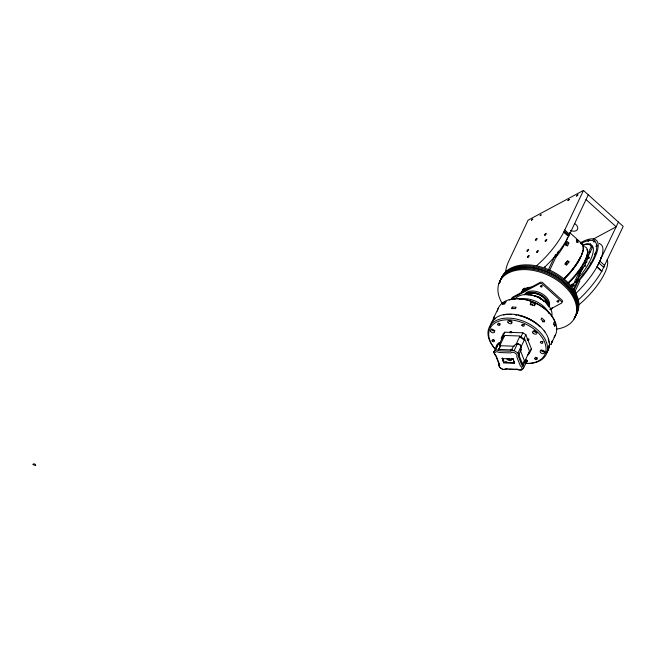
<?xml version="1.0" encoding="UTF-8"?>
<svg xmlns="http://www.w3.org/2000/svg" width="656" height="656" viewBox="0 0 656 656"><rect width="100%" height="100%" fill="white"/><g stroke="black" fill="none" stroke-linecap="round" stroke-linejoin="round"><path stroke-width="0.98" d="M499.298 367.032L498.749 364.859A2.977 1.902 25.3 0 0 498.798 363.572L495.788 355.798A2.977 1.902 25.3 0 0 495.075 354.773L493.574 352.28A16.966 10.865 25.3 0 1 495.608 350.042L498.019 350.124C500.184 348.598 501.135 343.195 499.101 343.49M500.84 349.64A2.977 1.902 25.3 0 1 498.601 348.885L498.872 349.566L500.643 345.433L498.732 343.424M500.585 345.876L500.635 345.646M521.143 349.673L521.094 346.499L520.487 346.901M521.02 350.099L521.143 349.689L518.519 355.281A2.977 1.902 25.3 0 0 518.461 356.569L521.479 364.342A2.977 1.902 25.3 0 0 522.192 365.367L523.685 367.86L523.135 368.672L521.659 370.099L518.847 369.951A4.166 2.665 25.3 0 0 516.288 369.238M595.623 253.011L595.812 252.421A41.738 13.71 -47.9 0 0 596.78 246.795L596.771 246.303M530.228 305.015L531.163 302.309A31.554 20.197 25.3 0 1 535.107 303.966L534.492 305.77M517.387 343.957L517.576 343.408A16.671 10.668 25.3 0 1 521.315 345.786L517.969 353.108L518.716 355.035M595.197 254.266L594.976 254.872A41.738 13.71 -47.9 0 1 591.556 262.129C589.244 263.884 590.646 265.352 591.146 262.933M581.019 243.753L580.97 242.991M551.516 343.227A31.554 20.197 25.3 0 0 552.418 340.628L551.729 342.079A31.554 20.197 25.3 0 1 550.835 344.679L555.32 335.175M492.845 320.374A31.554 20.197 25.3 0 1 493.747 317.775L498.527 307.672M503.349 302.892L502.57 304.54A31.554 20.197 25.3 0 1 505.317 303.113L506.104 301.465A31.554 20.197 25.3 0 0 503.349 302.892L504.718 304.146M512.262 307.09L511.582 308.533A31.554 20.197 25.3 0 1 515.452 308.664L516.133 307.221A31.554 20.197 25.3 0 0 512.262 307.09L512.902 308.722M493.574 352.28C495.526 350.501 496.256 341.997 500.011 343.326L499.306 344.597M495.608 350.042L499.027 342.809M501.25 338.07L502.824 336.331L504.193 336.38L501.676 339.16L501.25 338.07L503.201 333.937L504.776 332.198L522.881 332.813L525.866 334.708L531.458 349.123L529.499 353.256L527.924 354.994L528.711 353.346M502.824 336.331L504.776 332.198M499.683 343.375L502.102 338.25L503.365 336.864M500.184 344.859L504.62 335.47L519.995 335.995L515.96 344.531M498.552 365.113L499.134 363.867M503.701 362.858L502.234 358.16L503.701 362.858L514.443 363.219L512.976 358.529L514.443 363.219M578.321 299.89A43.698 14.358 -47.9 0 0 601.691 271.395L623.2 226.402L583.479 190.445L563.594 232.445A43.698 14.358 -47.9 0 1 536.641 265.672M531.163 302.309L530.384 303.966A31.554 20.197 25.3 0 1 534.328 305.622L535.107 303.966M548.178 270.215L555.55 254.61M498.019 350.124L498.437 350.37A2.977 1.902 25.3 0 0 500.249 350.878L510.007 351.206A2.977 1.902 25.3 0 0 511.18 350.993C511.598 348.541 515.69 342.744 517.223 344.343M549.695 270.272L558.363 251.92M511.713 350.591L514.124 350.673L517.576 343.408M520.93 336.946L523.906 338.84L524.333 339.931L519.56 336.905L520.93 336.946L522.881 332.813M544.373 267.377A43.698 14.358 -47.9 0 0 568.391 236.783L588.276 194.791M523.906 338.84L525.866 334.708M520.725 347.557L524.759 339.021L529.507 351.263L524.669 361.505L520.29 350.206M522.947 365.941C523.898 365.679 524.546 359.037 526.719 361.062C525.054 359.283 522.791 362.219 522.668 364.67L523.529 364.695A2.977 1.902 25.3 0 1 522.061 363.104M523.685 367.86L527.112 360.62L525.727 360.037L525.891 361.046M544.677 320.669L543.988 322.121A31.554 20.197 25.3 0 0 541.02 319.382L541.708 317.939A31.554 20.197 25.3 0 1 544.677 320.669L542.487 321.809M571.015 286.172L571.852 284.409L577.132 281.572L577.764 282.137M586.694 256.225L591.31 246.451A34.096 11.201 -47.9 0 0 585.595 244.13L582.913 245.574M555.542 324.761L554.755 326.417A31.554 20.197 25.3 0 0 553.566 323.334L554.345 321.678A31.554 20.197 25.3 0 1 555.542 324.761L553.754 324.695M576.239 281.621L582.667 268.025A10.439 3.428 -47.9 0 1 582.569 265.713M584.947 261.104A10.439 3.428 -47.9 0 1 587.358 258.095L592.401 247.435A34.096 11.201 -47.9 0 0 590.285 245.377M573.377 289.526L577.132 281.572M573.688 290.756L578.822 280.022L579.904 281.006L574.459 292.527M601.691 271.395L596.894 267.058L618.411 222.064M573.049 286.401L574.344 285.032M590.22 264.45L589.859 265.049A41.738 13.71 -47.9 0 1 584.389 273.093L582.38 275.61L583.619 274.069M525.251 360.726L525.727 360.037M582.438 275.618L582.036 276.127A41.738 13.71 -47.9 0 1 577.829 281.104M530.409 350.288L531.458 349.123M576.435 242.146L577.788 240.924L576.329 239.604A31.554 10.365 -47.9 0 1 576.509 241.416L577.969 242.736A31.554 10.365 -47.9 0 0 577.788 240.924M499.454 344.293L500.134 343.711M504.407 369.508L504.464 369.459A4.166 2.665 25.3 0 1 506.53 368.91L517.01 369.262A2.977 1.902 25.3 0 1 518.83 369.771L519.249 370.017M520.798 346.13L521.315 345.786M579.519 273.749L580.084 273.7L578.871 275.118M590.097 251.404L590.638 251.379L589.408 252.79M565.8 244.729L568.826 243.073L567.153 241.564A31.554 10.365 -47.9 0 1 565.784 244.524L567.448 246.033A31.554 10.365 -47.9 0 0 568.826 243.073M583.479 190.445L528.096 220.186L508.302 262.129A43.698 14.358 -47.9 0 0 505.653 272.412M592.934 239.292L616.164 226.82L586.029 199.547M578.822 280.022L574.295 282.457L581.577 267.041L582.667 268.025M549.785 309.419L561.495 303.129A1.788 1.14 25.3 0 0 561.38 301.391L542.2 284.032A1.788 1.14 25.3 0 0 539.814 283.507L511.893 298.505A1.788 1.14 25.3 0 0 511.483 299.431M581.273 243.36L581.462 243.261A41.738 13.71 -47.9 0 1 588.153 240.703L588.301 240.678M526.104 359.947A15.777 10.102 25.3 0 1 525.604 360.669L525.915 360.554M525.661 360.661L526.079 360.546M496.994 345.048L497.371 344.958A16.671 10.668 25.3 0 1 499.347 342.776M589.859 243.901L590.539 243.77M525.03 360.472L525.645 360.644M589.277 240.506L589.424 240.481A41.738 13.71 -47.9 0 1 594 241.031L594.205 241.146M499.511 344.056L499.987 344.023M499.782 345.712L514.189 346.204M498.667 349.451L512.746 349.935M502.037 358.578L512.787 358.939M503.89 362.44L514.64 362.809M508.966 369.303L517.773 369.599M566.825 261.67L569.055 261.916A31.554 10.365 -47.9 0 1 566.497 265.229L565.037 263.909A31.554 10.365 -47.9 0 0 567.596 260.596L569.055 261.916M497.133 345.851L496.699 345.663L496.912 346.835M517.543 343.432L521.389 345.876M594.754 241.515L595.066 241.777A41.738 13.71 -47.9 0 1 596.665 245.098L596.706 245.434M591.31 246.451L592.401 247.435M569.547 232.413L582.003 243.679M564.791 229.985L569.588 234.323M564.291 231.035L569.088 235.381M568.629 236.357L563.832 232.019L568.596 236.373M586.275 257.111L587.358 258.095M597.222 266.877L602.019 271.215M581.97 266.369L583.446 267.697M571.852 284.409L572.475 284.975M544.513 266.984L545.136 267.55M543.832 301.596L543.389 300.866M500.462 344.785L500.635 345.286M529.08 352.174L529.499 353.256M518.437 353.699L522.635 364.506M512.566 350.033L512.295 349.353A2.977 1.902 25.3 0 1 510.589 349.968M502.726 358.16L504.497 362.727M574.73 223.598A6.388 4.092 25.3 0 1 577.395 229.575A6.388 4.092 25.3 0 1 570.523 230.527M600.101 243.893A43.698 14.358 -47.9 0 1 575.484 293.74M599.223 243.532A43.698 14.358 -47.9 0 1 599.674 243.696M607.12 259.653A36.916 12.128 -47.9 0 1 578.715 304.892M582.602 264.475A26.609 8.741 -47.9 0 1 587.063 261.99M587.054 256.414A26.609 8.741 -47.9 0 1 588.785 256.726M582.84 264.901A10.439 3.428 -47.9 0 1 583.217 264.024M584.594 246.681A31.554 10.365 -47.9 0 1 567.702 283.048M586.751 249.706A30.365 9.979 -47.9 0 1 587.071 250.256M587.481 251.584A30.365 9.979 -47.9 0 1 568.9 282.908M581.191 243.237A31.554 10.365 -47.9 0 1 563.66 279.39M580.79 243.269A31.258 10.266 -47.9 0 1 582.577 244.95M582.831 245.574A31.258 10.266 -47.9 0 1 583.061 248.813M582.692 250.83A31.258 10.266 -47.9 0 1 582.397 251.929M582.02 253.085A31.258 10.266 -47.9 0 1 581.56 254.29M580.437 256.832A31.258 10.266 -47.9 0 1 563.422 279.087M577.985 271.953A2.263 0.746 -47.9 0 1 577.583 272.666M577.305 273.044A2.263 0.746 -47.9 0 1 576.985 273.413M576.64 273.757A2.263 0.746 -47.9 0 1 576.296 274.06M565.907 245.196A1.279 0.418 -47.9 0 1 565.964 245.746M567.44 237.669A31.554 10.365 -47.9 0 1 556.042 256.98M558.527 251.256A30.365 9.979 -47.9 0 1 557.477 252.699M580.216 242.876A31.554 10.365 -47.9 0 1 563.676 279.218M581.806 243.942A31.258 10.266 -47.9 0 1 582.684 244.836M582.995 245.418A31.258 10.266 -47.9 0 1 583.389 246.812M583.463 247.624A31.258 10.266 -47.9 0 1 583.446 248.517M580.437 257.808A31.258 10.266 -47.9 0 1 564.012 279.144M580.626 243.384A31.258 10.266 -47.9 0 1 581.257 243.622M565.136 264.04A1.279 0.418 -47.9 0 1 566.505 262.457A1.279 0.418 -47.9 0 1 566.595 263.351A1.279 0.418 -47.9 0 1 565.16 264.319M580.462 242.786A43.698 14.358 -47.9 0 1 598.174 245.943A43.698 14.358 -47.9 0 1 579.182 280.547M582.643 245.328A36.974 12.144 -47.9 0 1 593.147 252.117A36.974 12.144 -47.9 0 1 576.542 280.202M588.53 254.864A30.242 9.938 -47.9 0 1 579.56 273.019M499.774 282.055A41.672 26.675 25.3 0 1 550.023 272.904A41.672 26.675 25.3 0 1 574.533 317.561M499.897 282.769A41.672 26.675 25.3 0 1 549.252 271.24A41.672 26.675 25.3 0 1 575.041 316.487M522.709 291.977A17.269 11.054 25.3 0 1 522.971 289.69M522.217 292.273A17.269 11.054 25.3 0 1 523.381 288.722M500.79 279.907A41.672 26.675 25.3 0 1 551.04 270.756A41.672 26.675 25.3 0 1 575.55 315.413M523.217 290.903A17.269 11.054 25.3 0 1 523.316 289.353M499.052 283.581A41.672 26.675 25.3 0 1 549.302 274.438A41.672 26.675 25.3 0 1 573.811 319.095M499.56 282.506A41.672 26.675 25.3 0 1 549.81 273.355A41.672 26.675 25.3 0 1 574.32 318.021M522.086 291.961A17.269 11.054 25.3 0 1 522.791 289.829M551.655 308.197A17.269 11.054 25.3 0 1 550.376 309.156M521.741 292.297A17.269 11.054 25.3 0 1 523.619 289.083M524.201 288.558A17.269 11.054 25.3 0 1 524.841 288.074M502.266 303.531A41.672 26.675 25.3 0 1 518.962 269.895A41.672 26.675 25.3 0 1 571.95 295.061A41.672 26.675 25.3 0 1 556.247 329.173M552.59 307.508A17.269 11.054 25.3 0 1 550.54 309.771M521.471 292.658A17.269 11.054 25.3 0 1 531.286 287.164M559.06 300.776A0.861 0.549 25.3 0 1 558.281 300.76M542.192 285.77A0.894 0.574 25.3 0 1 541.553 285.672M542.979 341.678A1.279 0.82 25.3 0 1 541.774 341.399M494.755 348.484A31.554 20.197 25.3 0 1 502.34 318.545A31.554 20.197 25.3 0 1 545.226 339.488A31.554 20.197 25.3 0 1 525.276 363.399M495.37 349.181A30.365 19.434 25.3 0 1 502.168 320.276A30.365 19.434 25.3 0 1 543.545 339.882A30.365 19.434 25.3 0 1 525.423 363.416M489.975 327.278A31.554 20.197 25.3 0 1 528.178 318.455A31.554 20.197 25.3 0 1 545.964 353.551M548.449 348.91A31.258 20.008 25.3 0 1 546.735 352.067M491.82 322.58A31.258 20.008 25.3 0 1 493.156 320.579M493.968 319.661A31.258 20.008 25.3 0 1 494.878 318.808M514.911 314.429A31.258 20.008 25.3 0 1 516.666 314.708M518.429 315.06A31.258 20.008 25.3 0 1 536.747 323.58M544.152 330.862A31.258 20.008 25.3 0 1 545.103 332.174M549.236 345.359A31.258 20.008 25.3 0 1 548.81 347.762M525.308 359.636A2.263 1.451 25.3 0 1 527.039 361.456A2.263 1.451 25.3 0 1 525.653 362.661M512.024 332.075A1.041 0.664 25.3 0 1 510.466 331.575M510.352 332.953A1.041 0.664 25.3 0 1 509.909 331.936A1.041 0.664 25.3 0 1 511.114 331.854A1.041 0.664 25.3 0 1 511.77 332.846M529.023 339.201A1.041 0.664 25.3 0 1 527.629 338.881M527.088 338.906A1.041 0.664 25.3 0 1 528.703 339.505A1.041 0.664 25.3 0 1 527.85 340.284M527.35 340.079A1.041 0.664 25.3 0 1 527.145 339.915M544.906 351.501A2.263 1.451 25.3 0 1 542.676 351.55A2.263 1.451 25.3 0 1 541.036 349.878M544.218 350.862A1.279 0.82 25.3 0 1 542.881 350.96A1.279 0.82 25.3 0 1 541.938 349.902M537.018 332.272A2.263 1.451 25.3 0 1 533.795 331.091M536.501 331.567A1.279 0.82 25.3 0 1 534.591 330.952M512.065 321.858A2.263 1.451 25.3 0 1 508.859 320.604M511.606 321.137A1.279 0.82 25.3 0 1 509.696 320.522M494.985 330.731A2.263 1.451 25.3 0 1 492.664 330.591A2.263 1.451 25.3 0 1 491.229 328.845M494.247 330.132A1.279 0.82 25.3 0 1 492.943 330.025A1.279 0.82 25.3 0 1 492.156 329.041M524.423 324.589A1.279 0.82 25.3 0 1 523.513 324.466M500.241 323.769A1.279 0.82 25.3 0 1 498.576 323.072M494.337 340.054A1.279 0.82 25.3 0 1 493.156 339.562M537.6 357.856A1.279 0.82 25.3 0 1 536.444 357.823M536.149 357.668A1.279 0.82 25.3 0 1 535.69 357.241M497.363 311.157A31.554 20.197 25.3 0 1 535.116 302.957A31.554 20.197 25.3 0 1 554.025 337.258M509.212 300.013A30.365 19.434 25.3 0 1 510.614 299.603M512.082 299.267A30.365 19.434 25.3 0 1 515.19 298.849M516.813 298.767A30.365 19.434 25.3 0 1 554.853 321.899M555.296 323.244A30.365 19.434 25.3 0 1 555.632 324.572M493.533 318.931A31.554 20.197 25.3 0 1 494.427 316.331M531.795 305.065A1.279 0.82 25.3 0 1 532.721 305.368M547.899 350.189A31.258 20.008 25.3 0 1 546.661 352.297M490.672 325.31A31.258 20.008 25.3 0 1 491.082 324.154M492.213 321.998A31.258 20.008 25.3 0 1 492.935 320.997M494.673 319.177A31.258 20.008 25.3 0 1 495.682 318.365M503.464 315.036A31.258 20.008 25.3 0 1 504.997 314.749M506.588 314.552A31.258 20.008 25.3 0 1 508.228 314.437M509.909 314.404A31.258 20.008 25.3 0 1 511.631 314.462M515.149 314.814A31.258 20.008 25.3 0 1 516.936 315.11M518.732 315.495A31.258 20.008 25.3 0 1 540.019 326.803M548.154 338.767A31.258 20.008 25.3 0 1 548.564 340.136M548.859 341.481A31.258 20.008 25.3 0 1 549.047 342.817M549.105 345.417A31.258 20.008 25.3 0 1 548.719 347.885M511.934 359.537A3.567 2.288 25.3 0 1 508.703 358.971M511.475 358.496A2.681 1.714 25.3 0 1 510.032 360.644A2.681 1.714 25.3 0 1 506.727 358.455M512.008 358.939A2.681 1.714 25.3 0 1 508.195 358.529M520.569 370.058A15.777 10.102 25.3 0 0 522.11 368.36L521.52 366.999A4.166 2.665 25.3 0 1 520.011 365.13L516.994 357.364A4.166 2.665 25.3 0 1 517.076 355.552L516.616 354.199A15.777 10.102 25.3 0 0 513.697 352.346L512.016 352.338A4.166 2.665 25.3 0 1 509.95 352.887L500.192 352.559A4.166 2.665 25.3 0 1 497.633 351.846L495.911 351.739A15.777 10.102 25.3 0 0 494.37 353.436L494.96 354.798A4.166 2.665 25.3 0 1 496.469 356.667L499.487 364.433A4.166 2.665 25.3 0 1 499.405 366.245L499.864 367.598A15.777 10.102 25.3 0 0 502.783 369.451L506.079 369.148A2.977 1.902 25.3 0 1 507.26 368.934M519.052 355.331A2.977 1.902 25.3 0 1 519.298 353.789M514.099 362.317A0.894 0.574 25.3 0 1 514.55 361.825M505.448 362.243A0.894 0.574 25.3 0 1 505.768 361.53A0.894 0.574 25.3 0 1 506.899 362.005A0.894 0.574 25.3 0 1 506.711 362.776M503.144 369.467A16.966 10.865 25.3 0 1 500.503 367.909M514.124 350.673A16.966 10.865 25.3 0 1 517.969 353.108M527.112 360.62A16.966 10.865 25.3 0 1 525.866 362.194M526.932 360.3A16.671 10.668 25.3 0 1 526.399 361.079M499.314 343.916A15.777 10.102 25.3 0 1 500.011 343.326M519.536 299.226A20.484 13.112 25.3 0 1 548.982 313.511M514.632 299.644A20.484 13.112 25.3 0 1 537.658 297.143A20.484 13.112 25.3 0 1 551.794 316.258M522.414 292.027A16.671 10.668 25.3 0 1 531.016 287.41M524.734 290.87A15.482 9.906 25.3 0 1 528.818 288.681M540.774 299.243A1.189 0.763 25.3 0 1 541.011 299.423M528.547 294.774A10.422 6.667 25.3 0 1 539.945 294.987A10.422 6.667 25.3 0 1 546.505 303.884M524.39 294.806A13.694 8.766 25.3 0 1 540.396 292.871A13.694 8.766 25.3 0 1 549.17 306.45M524.767 294.7A13.694 8.766 25.3 0 1 540.388 294.396A13.694 8.766 25.3 0 1 548.851 306.91M526.325 294.806A12.505 8.003 25.3 0 1 540.011 295.061A12.505 8.003 25.3 0 1 547.883 305.737M562.085 301.891A1.788 1.14 25.3 0 0 561.962 300.145L542.791 282.793A1.788 1.14 25.3 0 0 540.405 282.269L512.475 297.266A1.788 1.14 25.3 0 0 512.065 298.185M527.49 294.856A16.671 10.668 25.3 0 1 547.514 304.679M576.649 196.046L577.895 194.865L576.649 196.046M588.088 241.113C589.777 241.515 589.547 238.251 588.088 241.113M594.713 254.151C596.345 254.618 596.222 251.281 594.713 254.151M531.475 220.252L532.738 219.12L531.475 220.252M588.186 258.513C589.785 259.013 589.711 255.643 588.186 258.513M593.787 241.834C595.386 242.335 595.312 238.956 593.787 241.834M584.537 266.229C585.939 266.935 586.185 263.343 584.537 266.229M596.066 246.312C597.378 247.132 597.796 243.384 596.066 246.312M567.981 200.597L569.244 199.555L567.981 200.597M572.417 285.836C573.77 287 574.582 282.375 572.417 285.836M540.175 215.545C541.167 216.48 541.823 212.938 540.175 215.545M600.921 257.455L600.609 258.021L600.921 257.455M599.92 261.178L599.018 263.081L603.807 267.427L604.709 265.516L599.92 261.178M534.246 295.676L533.787 295.659L539.617 297.455L543.299 300.751L539.322 297.283L534.246 295.676M35.572 465.555L32.8 464.514A1.492 1.132 13.8 0 1 34.678 463.997A1.492 1.132 13.8 0 1 35.572 465.555M536.059 240.08A1.279 0.418 -47.9 0 0 537.149 238.39A1.279 0.418 -47.9 0 0 535.608 239.497A1.279 0.418 -47.9 0 0 536.059 240.08M545.161 235.119A1.279 0.418 -47.9 0 0 546.243 233.429A1.279 0.418 -47.9 0 0 544.71 234.536A1.279 0.418 -47.9 0 0 545.161 235.119M545.767 241.154A1.279 0.418 -47.9 0 0 546.85 239.465A1.279 0.418 -47.9 0 0 545.316 240.572A1.279 0.418 -47.9 0 0 545.767 241.154M527.539 251.117A1.279 0.418 -47.9 0 0 528.629 249.428A1.279 0.418 -47.9 0 0 527.088 250.535A1.279 0.418 -47.9 0 0 527.539 251.117M528.105 257.185A1.279 0.418 -47.9 0 0 529.195 255.504A1.279 0.418 -47.9 0 0 527.654 256.603A1.279 0.418 -47.9 0 0 528.105 257.185M537.223 252.199A1.279 0.418 -47.9 0 0 538.305 250.51A1.279 0.418 -47.9 0 0 536.772 251.617A1.279 0.418 -47.9 0 0 537.223 252.199M540.528 342.629A1.279 0.82 25.3 0 0 542.627 343.113A1.279 0.82 25.3 0 0 541.512 341.555A1.279 0.82 25.3 0 0 540.528 342.629M540.585 352.551A2.263 1.451 25.3 0 0 544.25 353.125A2.263 1.451 25.3 0 0 541.979 350.452A2.263 1.451 25.3 0 0 540.585 352.551M533 333.068A2.263 1.451 25.3 0 0 536.682 333.74A2.263 1.451 25.3 0 0 534.517 331.034A2.263 1.451 25.3 0 0 533 333.068M508.064 322.58A2.263 1.451 25.3 0 0 511.754 323.351A2.263 1.451 25.3 0 0 509.704 320.62A2.263 1.451 25.3 0 0 508.064 322.58M490.663 331.518A2.263 1.451 25.3 0 0 494.362 332.387A2.263 1.451 25.3 0 0 492.418 329.632A2.263 1.451 25.3 0 0 490.663 331.518M521.971 325.548A1.279 0.82 25.3 0 0 524.07 326.024A1.279 0.82 25.3 0 0 522.955 324.466A1.279 0.82 25.3 0 0 521.971 325.548M497.797 324.72A1.279 0.82 25.3 0 0 499.888 325.204A1.279 0.82 25.3 0 0 498.773 323.646A1.279 0.82 25.3 0 0 497.797 324.72M534.911 358.898A1.279 0.82 25.3 0 0 537.002 359.373A1.279 0.82 25.3 0 0 535.886 357.815A1.279 0.82 25.3 0 0 534.911 358.898M492.172 340.989A1.279 0.82 25.3 0 0 494.263 341.464A1.279 0.82 25.3 0 0 493.148 339.906A1.279 0.82 25.3 0 0 492.172 340.989M557.157 301.621A0.894 0.574 25.3 0 0 558.617 301.94A0.894 0.574 25.3 0 0 557.821 300.858A0.894 0.574 25.3 0 0 557.157 301.621M540.454 286.5A0.894 0.574 25.3 0 0 541.922 286.869A0.894 0.574 25.3 0 0 541.184 285.778A0.894 0.574 25.3 0 0 540.454 286.5"/></g></svg>
